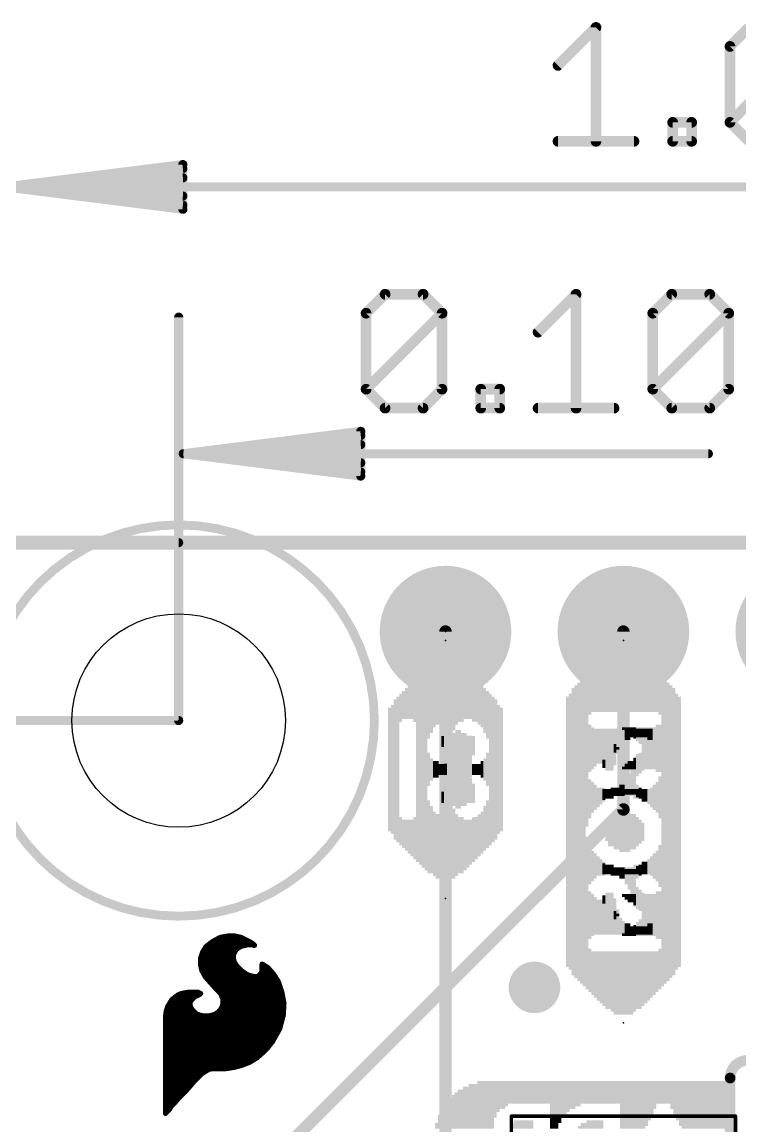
# Model space of a CAD drawing. Extents: x -37 to 70, y -13 to 33.
# Drawn here: x 0.3 to 10.55, y 17.07 to 32.83 of the extents above; entities that cross this region are included whole.
import ezdxf

# ---------------------------------------------------------------- set-up
doc = ezdxf.new("R2010")
doc.units = 0
for name, color, linetype in [('1', 12, 'CONTINUOUS'), ('16', 132, 'CONTINUOUS'), ('17', 110, 'CONTINUOUS'), ('18', 110, 'CONTINUOUS'), ('20', 53, 'CONTINUOUS'), ('21', 41, 'CONTINUOUS'), ('22', 40, 'CONTINUOUS'), ('23', 53, 'CONTINUOUS'), ('24', 53, 'CONTINUOUS'), ('39', 12, 'CONTINUOUS'), ('47', 253, 'CONTINUOUS'), ('51', 53, 'CONTINUOUS')]:
    doc.layers.add(name, color=color, linetype=linetype)

# ---------------------------------------------------------------- blocks, each defined once
blk = doc.blocks.new('RECT')
blk.add_solid([(-0.5, -0.5), (0.5, -0.5), (-0.5, 0.5), (0.5, 0.5)])
blk = doc.blocks.new('ROUNDP')
at = {"const_width": 0.5}
blk.add_lwpolyline([(0, -0.25, 1), (0, 0.25, 1), (0, -0.25)], format="xyb", dxfattribs=at)
blk = doc.blocks.new('ROUNDV')
at = {"const_width": 0.5}
blk.add_lwpolyline([(0, -0.25, 1), (0, 0.25, 1), (0, -0.25)], format="xyb", dxfattribs=at)

msp = doc.modelspace()

# ---------------------------------------------------------------- linework, layer by layer
at = {"layer": '1'}
for points, const_width in [([(0, 25.4), (25.4, 25.4)], 0.2032), ([(6.35, 16.51), (6.35, 24.13)], 0.1778)]:
    msp.add_lwpolyline(points, dxfattribs=dict(at, const_width=const_width))
at = {"layer": '1', "const_width": 0.0889}
msp.add_lwpolyline([(6.3945, 24.13, 1), (6.3056, 24.13)], format="xyb", dxfattribs=at)
at = {"layer": '16'}
for points, const_width in [([(25.4, 25.4), (0, 25.4)], 0.2032), ([(8.89, 24.13), (8.89, 21.59)], 0.1778), ([(8.89, 21.59), (2.54, 15.24)], 0.1778)]:
    msp.add_lwpolyline(points, dxfattribs=dict(at, const_width=const_width))
at = {"layer": '16', "const_width": 0.0889}
for points in [[(8.9345, 24.13, 1), (8.8456, 24.13)], [(8.8456, 21.59, 1), (8.9345, 21.59)], [(8.9214, 21.5586, 1), (8.8586, 21.6214)]]:
    msp.add_lwpolyline(points, format="xyb", dxfattribs=at)
at = {"layer": '20', "const_width": 0.2032}
msp.add_lwpolyline([(25.4, 25.4), (0, 25.4)], dxfattribs=at)
at = {"layer": '20'}
msp.add_circle((2.54, 22.86), 1.524, dxfattribs=at)
at = {"layer": '21', "const_width": 0.0762}
for points in [[(3.022, 19.701), (2.932, 19.631)], [(3.132, 19.761), (3.022, 19.701)], [(3.0858, 19.7358), (3.4824, 19.7358)], [(3.242, 19.781), (3.132, 19.761)], [(3.342, 19.781), (3.242, 19.781)], [(3.432, 19.761), (3.342, 19.781)], [(3.572, 19.691), (3.432, 19.761)], [(3.612, 19.661), (3.572, 19.691)], [(2.882, 19.551), (2.852, 19.461)], [(2.932, 19.631), (2.882, 19.551)], [(2.9022, 19.5834), (3.3569, 19.5834)], [(2.9688, 19.6596), (3.5264, 19.6596)], [(3.322, 19.511), (3.332, 19.541)], [(3.322, 19.451), (3.322, 19.511)], [(3.332, 19.541), (3.342, 19.561)], [(3.342, 19.561), (3.362, 19.591)], [(3.362, 19.591), (3.402, 19.621)], [(3.402, 19.621), (3.442, 19.641)], [(3.442, 19.641), (3.492, 19.651)], [(3.492, 19.651), (3.532, 19.661)], [(3.532, 19.661), (3.592, 19.661)], [(3.592, 19.661), (3.612, 19.651)], [(3.5948, 19.6596), (3.6134, 19.6596)], [(3.622, 19.651), (3.612, 19.661)], [(3.612, 19.651), (3.622, 19.651)], [(2.852, 19.461), (2.852, 19.381)], [(2.852, 19.431), (3.327, 19.431)], [(2.852, 19.381), (2.872, 19.291)], [(2.8578, 19.3548), (3.3695, 19.3548)], [(2.8674, 19.5072), (3.322, 19.5072)], [(3.332, 19.411), (3.322, 19.451)], [(3.372, 19.351), (3.332, 19.411)], [(3.432, 19.291), (3.372, 19.351)], [(3.732, 19.381), (3.732, 19.291)], [(3.812, 19.331), (3.732, 19.381)], [(3.732, 19.3548), (3.7739, 19.3548)], [(2.872, 19.291), (2.922, 19.201)], [(2.8789, 19.2786), (3.4485, 19.2786)], [(2.9212, 19.2024), (3.6164, 19.2024)], [(2.922, 19.201), (2.992, 19.121)], [(3.472, 19.261), (3.432, 19.291)], [(3.502, 19.241), (3.472, 19.261)], [(3.542, 19.221), (3.502, 19.241)], [(3.622, 19.201), (3.542, 19.221)], [(3.652, 19.201), (3.622, 19.201)], [(3.682, 19.211), (3.652, 19.201)], [(3.6562, 19.2024), (3.9166, 19.2024)], [(3.712, 19.241), (3.682, 19.211)], [(3.722, 19.261), (3.712, 19.241)], [(3.732, 19.291), (3.722, 19.261)], [(3.7279, 19.2786), (3.8586, 19.2786)], [(3.892, 19.241), (3.812, 19.331)], [(3.962, 19.131), (3.892, 19.241)], [(2.9874, 19.1262), (3.9636, 19.1262)], [(2.992, 19.121), (3.072, 19.031)], [(3.0551, 19.05), (3.989, 19.05)], [(4.012, 18.981), (3.962, 19.131)], [(2.492, 18.911), (2.442, 18.871)], [(2.4752, 18.8976), (2.7486, 18.8976)], [(2.532, 18.941), (2.492, 18.911)], [(2.582, 18.961), (2.532, 18.941)], [(2.632, 18.971), (2.582, 18.961)], [(2.692, 18.981), (2.632, 18.971)], [(2.6488, 18.9738), (2.8264, 18.9738)], [(2.812, 18.981), (2.692, 18.981)], [(2.712, 18.861), (2.772, 18.921)], [(2.772, 18.921), (2.802, 18.931)], [(2.802, 18.931), (2.842, 18.951)], [(2.852, 18.961), (2.812, 18.981)], [(2.842, 18.951), (2.852, 18.961)], [(3.072, 19.031), (3.142, 18.961)], [(3.1292, 18.9738), (4.0133, 18.9738)], [(3.142, 18.961), (3.172, 18.881)], [(3.1658, 18.8976), (4.0276, 18.8976)], [(3.172, 18.881), (3.172, 18.811)], [(4.042, 18.821), (4.012, 18.981)], [(2.382, 18.771), (2.362, 18.701)], [(2.3746, 18.7452), (2.7225, 18.7452)], [(2.442, 18.871), (2.382, 18.771)], [(2.4122, 18.8214), (2.702, 18.8214)], [(2.702, 18.831), (2.712, 18.861)], [(2.702, 18.791), (2.702, 18.831)], [(2.712, 18.761), (2.702, 18.791)], [(2.732, 18.731), (2.712, 18.761)], [(2.792, 18.671), (2.732, 18.731)], [(3.152, 18.751), (3.112, 18.701)], [(3.1474, 18.7452), (4.0375, 18.7452)], [(3.172, 18.811), (3.152, 18.751)], [(3.172, 18.8214), (4.0419, 18.8214)], [(4.032, 18.651), (4.042, 18.821)], [(2.362, 18.701), (2.352, 18.621)], [(2.352, 18.621), (2.352, 17.251)], [(2.352, 18.5928), (4.0167, 18.5928)], [(2.358, 18.669), (2.797, 18.669)], [(2.842, 18.651), (2.792, 18.671)], [(2.892, 18.641), (2.842, 18.651)], [(2.972, 18.641), (2.892, 18.641)], [(3.052, 18.661), (2.972, 18.641)], [(3.112, 18.701), (3.052, 18.661)], [(3.064, 18.669), (4.0331, 18.669)], [(3.982, 18.461), (4.032, 18.651)], [(2.352, 18.5166), (3.9966, 18.5166)], [(2.352, 18.4404), (3.9706, 18.4404)], [(3.882, 18.281), (3.982, 18.461)], [(2.352, 18.3642), (3.9282, 18.3642)], [(2.352, 18.288), (3.8859, 18.288)], [(3.812, 18.191), (3.882, 18.281)], [(2.352, 18.2118), (3.8282, 18.2118)], [(2.352, 18.1356), (3.7566, 18.1356)], [(3.652, 18.041), (3.732, 18.111)], [(3.732, 18.111), (3.812, 18.191)], [(2.352, 18.0594), (3.673, 18.0594)], [(2.352, 17.9832), (3.5557, 17.9832)], [(3.342, 17.911), (3.452, 17.941)], [(3.452, 17.941), (3.552, 17.981)], [(3.552, 17.981), (3.652, 18.041)], [(2.352, 17.907), (3.318, 17.907)], [(2.352, 17.8308), (2.8883, 17.8308)], [(2.772, 17.721), (2.872, 17.821)], [(2.872, 17.821), (2.972, 17.881)], [(2.972, 17.881), (3.032, 17.891)], [(3.032, 17.891), (3.222, 17.891)], [(3.222, 17.891), (3.342, 17.911)], [(2.352, 17.7546), (2.8056, 17.7546)], [(2.352, 17.6784), (2.7355, 17.6784)], [(2.652, 17.581), (2.772, 17.721)], [(2.352, 17.6022), (2.6702, 17.6022)], [(2.352, 17.526), (2.597, 17.526)], [(2.482, 17.401), (2.532, 17.461)], [(2.532, 17.461), (2.652, 17.581)], [(2.352, 17.4498), (2.5227, 17.4498)], [(2.352, 17.3736), (2.4546, 17.3736)], [(2.402, 17.301), (2.432, 17.351)], [(2.432, 17.351), (2.482, 17.401)], [(2.352, 17.251), (2.402, 17.301)], [(2.352, 17.2974), (2.3984, 17.2974)]]:
    msp.add_lwpolyline(points, dxfattribs=at)
at = {"layer": '21', "const_width": 0.0381}
for points in [[(3.0129, 19.7177, 1), (3.0311, 19.6843)], [(3.0337, 19.686, 1), (3.0103, 19.716)], [(3.0858, 19.7549, 1), (3.0858, 19.7168)], [(3.1286, 19.7797, 1), (3.1354, 19.7423)], [(3.1411, 19.7443, 1), (3.1229, 19.7777)], [(3.242, 19.8001, 1), (3.242, 19.762)], [(3.2454, 19.7623, 1), (3.2386, 19.7997)], [(3.3461, 19.7996, 1), (3.3379, 19.7624)], [(3.342, 19.762, 1), (3.342, 19.8001)], [(3.4405, 19.778, 1), (3.4235, 19.744)], [(3.4279, 19.7424, 1), (3.4361, 19.7796)], [(3.4824, 19.7168, 1), (3.4824, 19.7549)], [(3.5834, 19.7062, 1), (3.5606, 19.6758)], [(3.5635, 19.674, 1), (3.5805, 19.708)], [(2.8658, 19.5611, 1), (2.8982, 19.5409)], [(2.9001, 19.545, 1), (2.8639, 19.557)], [(2.9022, 19.6025, 1), (2.9022, 19.5644)], [(2.9203, 19.646, 1), (2.9437, 19.616)], [(2.9482, 19.6209, 1), (2.9158, 19.6411)], [(2.9688, 19.6787, 1), (2.9688, 19.6406)], [(3.3411, 19.511, 1), (3.303, 19.511)], [(3.315, 19.5495, 1), (3.349, 19.5325)], [(3.3501, 19.535, 1), (3.3139, 19.547)], [(3.3261, 19.5716, 1), (3.3579, 19.5504)], [(3.359, 19.5525, 1), (3.325, 19.5695)], [(3.3506, 19.6062, 1), (3.3734, 19.5758)], [(3.3779, 19.5804, 1), (3.3461, 19.6016)], [(3.3569, 19.5644, 1), (3.3569, 19.6025)], [(3.3935, 19.638, 1), (3.4105, 19.604)], [(3.4134, 19.6058, 1), (3.3906, 19.6362)], [(3.4383, 19.6597, 1), (3.4457, 19.6223)], [(3.4505, 19.624, 1), (3.4335, 19.658)], [(3.4874, 19.6695, 1), (3.4966, 19.6325)], [(3.4957, 19.6323, 1), (3.4883, 19.6697)], [(3.532, 19.6801, 1), (3.532, 19.642)], [(3.5264, 19.6406, 1), (3.5264, 19.6787)], [(3.5366, 19.6425, 1), (3.5274, 19.6795)], [(3.6005, 19.678, 1), (3.5835, 19.644)], [(3.5948, 19.6787, 1), (3.5948, 19.6406)], [(3.592, 19.642, 1), (3.592, 19.6801)], [(3.6255, 19.6745, 1), (3.5985, 19.6475)], [(3.612, 19.67, 1), (3.612, 19.6319)], [(3.6006, 19.6458, 1), (3.6234, 19.6762)], [(3.6035, 19.634, 1), (3.6205, 19.668)], [(3.6085, 19.6375, 1), (3.6355, 19.6645)], [(3.6134, 19.6406, 1), (3.6134, 19.6787)], [(3.622, 19.6319, 1), (3.622, 19.67)], [(2.8339, 19.467, 1), (2.8701, 19.455)], [(2.852, 19.4501, 1), (2.852, 19.412)], [(2.8706, 19.3851, 1), (2.8334, 19.3769)], [(2.8711, 19.461, 1), (2.833, 19.461)], [(2.833, 19.381, 1), (2.8711, 19.381)], [(2.8578, 19.3739, 1), (2.8578, 19.3358)], [(2.8674, 19.5263, 1), (2.8674, 19.4882)], [(3.3039, 19.517, 1), (3.3401, 19.505)], [(3.3405, 19.4556, 1), (3.3035, 19.4464)], [(3.303, 19.451, 1), (3.3411, 19.451)], [(3.3479, 19.4216, 1), (3.3161, 19.4004)], [(3.3135, 19.4064, 1), (3.3505, 19.4156)], [(3.322, 19.4882, 1), (3.322, 19.5263)], [(3.327, 19.412, 1), (3.327, 19.4501)], [(3.3855, 19.3645, 1), (3.3585, 19.3375)], [(3.3695, 19.3358, 1), (3.3695, 19.3739)], [(3.7421, 19.3972, 1), (3.7219, 19.3648)], [(3.732, 19.3739, 1), (3.732, 19.3358)], [(3.7511, 19.381, 1), (3.713, 19.381)], [(3.7739, 19.3358, 1), (3.7739, 19.3739)], [(2.8887, 19.3003, 1), (2.8553, 19.2817)], [(2.8534, 19.2869, 1), (2.8906, 19.2951)], [(2.8789, 19.2977, 1), (2.8789, 19.2596)], [(2.9212, 19.2215, 1), (2.9212, 19.1834)], [(2.9363, 19.2135, 1), (2.9077, 19.1885)], [(3.3561, 19.3404, 1), (3.3879, 19.3616)], [(3.4434, 19.3062, 1), (3.4206, 19.2758)], [(3.4185, 19.2775, 1), (3.4455, 19.3045)], [(3.4485, 19.2596, 1), (3.4485, 19.2977)], [(3.4826, 19.2769, 1), (3.4614, 19.2451)], [(3.4606, 19.2458, 1), (3.4834, 19.2762)], [(3.5105, 19.258, 1), (3.4935, 19.224)], [(3.4914, 19.2251, 1), (3.5126, 19.2569)], [(3.5466, 19.2395, 1), (3.5374, 19.2025)], [(3.5335, 19.204, 1), (3.5505, 19.238)], [(3.622, 19.2201, 1), (3.622, 19.182)], [(3.6164, 19.1834, 1), (3.6164, 19.2215)], [(3.6174, 19.1825, 1), (3.6266, 19.2195)], [(3.646, 19.2191, 1), (3.658, 19.1829)], [(3.6562, 19.2215, 1), (3.6562, 19.1834)], [(3.652, 19.182, 1), (3.652, 19.2201)], [(3.6685, 19.2245, 1), (3.6955, 19.1975)], [(3.688, 19.1929, 1), (3.676, 19.2291)], [(3.695, 19.2495, 1), (3.729, 19.2325)], [(3.7255, 19.2275, 1), (3.6985, 19.2545)], [(3.7039, 19.267, 1), (3.7401, 19.255)], [(3.739, 19.2525, 1), (3.705, 19.2695)], [(3.7279, 19.2977, 1), (3.7279, 19.2596)], [(3.713, 19.291, 1), (3.7511, 19.291)], [(3.7501, 19.285, 1), (3.7139, 19.297)], [(3.8262, 19.3437, 1), (3.7978, 19.3183)], [(3.8019, 19.3148, 1), (3.8221, 19.3472)], [(3.8586, 19.2596, 1), (3.8586, 19.2977)], [(3.9081, 19.2512, 1), (3.8759, 19.2308)], [(3.8778, 19.2283, 1), (3.9062, 19.2537)], [(3.9166, 19.1834, 1), (3.9166, 19.2215)], [(2.9053, 19.1917, 1), (2.9387, 19.2103)], [(2.9874, 19.1453, 1), (2.9874, 19.1072)], [(3.0062, 19.1337, 1), (2.9778, 19.1083)], [(2.9777, 19.1085, 1), (3.0063, 19.1335)], [(3.0551, 19.0691, 1), (3.0551, 19.031)], [(3.9801, 19.137, 1), (3.9439, 19.125)], [(3.9459, 19.1208, 1), (3.9781, 19.1412)], [(3.9636, 19.1072, 1), (3.9636, 19.1453)], [(3.989, 19.031, 1), (3.989, 19.0691)], [(2.4752, 18.9167, 1), (2.4752, 18.8786)], [(2.4806, 18.9262, 1), (2.5034, 18.8958)], [(2.5039, 18.8961, 1), (2.4801, 18.9259)], [(2.5249, 18.9587, 1), (2.5391, 18.9233)], [(2.5434, 18.9258, 1), (2.5206, 18.9562)], [(2.5783, 18.9797, 1), (2.5857, 18.9423)], [(2.5891, 18.9433, 1), (2.5749, 18.9787)], [(2.6289, 18.9898, 1), (2.6351, 18.9522)], [(2.6357, 18.9523, 1), (2.6283, 18.9897)], [(2.6488, 18.9929, 1), (2.6488, 18.9548)], [(2.692, 19.0001, 1), (2.692, 18.962)], [(2.6951, 18.9622, 1), (2.6889, 18.9998)], [(2.7486, 18.8786, 1), (2.7486, 18.9167)], [(2.766, 18.9391, 1), (2.778, 18.9029)], [(2.7855, 18.9075, 1), (2.7585, 18.9345)], [(2.7935, 18.948, 1), (2.8105, 18.914)], [(2.8205, 18.998, 1), (2.8035, 18.964)], [(2.808, 18.9129, 1), (2.796, 18.9491)], [(2.812, 18.962, 1), (2.812, 19.0001)], [(2.8285, 18.9645, 1), (2.8555, 18.9375)], [(2.8264, 18.9548, 1), (2.8264, 18.9929)], [(2.8505, 18.934, 1), (2.8335, 18.968)], [(2.8655, 18.9475, 1), (2.8385, 18.9745)], [(2.8435, 18.944, 1), (2.8605, 18.978)], [(3.0855, 19.0445, 1), (3.0585, 19.0175)], [(3.0578, 19.0183, 1), (3.0862, 19.0437)], [(3.1292, 18.9929, 1), (3.1292, 18.9548)], [(3.1598, 18.9677, 1), (3.1242, 18.9543)], [(3.1285, 18.9475, 1), (3.1555, 18.9745)], [(3.1658, 18.9167, 1), (3.1658, 18.8786)], [(3.1911, 18.881, 1), (3.153, 18.881)], [(4.0307, 18.9845, 1), (3.9933, 18.9775)], [(3.9939, 18.975, 1), (4.0301, 18.987)], [(4.0133, 18.9548, 1), (4.0133, 18.9929)], [(4.0276, 18.8786, 1), (4.0276, 18.9167)], [(2.3746, 18.7643, 1), (2.3746, 18.7262)], [(2.3657, 18.7808, 1), (2.3983, 18.7612)], [(2.4003, 18.7658, 1), (2.3637, 18.7762)], [(2.4122, 18.8405, 1), (2.4122, 18.8024)], [(2.4301, 18.8859, 1), (2.4539, 18.8561)], [(2.4583, 18.8612, 1), (2.4257, 18.8808)], [(2.721, 18.831, 1), (2.6829, 18.831)], [(2.6839, 18.837, 1), (2.7201, 18.825)], [(2.7201, 18.797, 1), (2.6839, 18.785)], [(2.6829, 18.791, 1), (2.721, 18.791)], [(2.7279, 18.7716, 1), (2.6961, 18.7504)], [(2.6985, 18.8745, 1), (2.7255, 18.8475)], [(2.7301, 18.855, 1), (2.6939, 18.867)], [(2.6939, 18.755, 1), (2.7301, 18.767)], [(2.702, 18.8024, 1), (2.702, 18.8405)], [(2.7455, 18.7445, 1), (2.7185, 18.7175)], [(2.7161, 18.7204, 1), (2.7479, 18.7416)], [(2.7225, 18.7262, 1), (2.7225, 18.7643)], [(3.1474, 18.7643, 1), (3.1474, 18.7262)], [(3.1339, 18.757, 1), (3.1701, 18.745)], [(3.1669, 18.7391, 1), (3.1371, 18.7629)], [(3.172, 18.8405, 1), (3.172, 18.8024)], [(3.153, 18.811, 1), (3.1911, 18.811)], [(3.1901, 18.805, 1), (3.1539, 18.817)], [(3.1542, 18.8743, 1), (3.1898, 18.8877)], [(4.061, 18.8199, 1), (4.023, 18.8221)], [(4.0233, 18.8175, 1), (4.0607, 18.8245)], [(4.0375, 18.7262, 1), (4.0375, 18.7643)], [(4.0419, 18.8024, 1), (4.0419, 18.8405)], [(2.3331, 18.6234, 1), (2.3709, 18.6186)], [(2.352, 18.6119, 1), (2.352, 18.5738)], [(2.3711, 18.621, 1), (2.333, 18.621)], [(2.358, 18.6881, 1), (2.358, 18.65)], [(2.3437, 18.7062, 1), (2.3803, 18.6958)], [(2.3809, 18.6986, 1), (2.3431, 18.7034)], [(2.7991, 18.6887, 1), (2.7849, 18.6533)], [(2.7785, 18.6575, 1), (2.8055, 18.6845)], [(2.797, 18.65, 1), (2.797, 18.6881)], [(2.8457, 18.6697, 1), (2.8383, 18.6323)], [(2.8349, 18.6333, 1), (2.8491, 18.6687)], [(2.892, 18.6601, 1), (2.892, 18.622)], [(2.8883, 18.6223, 1), (2.8957, 18.6597)], [(2.9674, 18.6595, 1), (2.9766, 18.6225)], [(2.972, 18.622, 1), (2.972, 18.6601)], [(3.0414, 18.6769, 1), (3.0626, 18.6451)], [(3.064, 18.6881, 1), (3.064, 18.65)], [(3.0566, 18.6425, 1), (3.0474, 18.6795)], [(3.0971, 18.7129, 1), (3.1269, 18.6891)], [(3.1226, 18.6851, 1), (3.1014, 18.7169)], [(4.013, 18.6521, 1), (4.051, 18.6499)], [(4.0504, 18.6462, 1), (4.0136, 18.6558)], [(4.0167, 18.5738, 1), (4.0167, 18.6119)], [(4.0331, 18.65, 1), (4.0331, 18.6881)], [(2.352, 18.5357, 1), (2.352, 18.4976)], [(2.352, 18.4595, 1), (2.352, 18.4214)], [(3.9636, 18.4658, 1), (4.0004, 18.4562)], [(3.9987, 18.4517, 1), (3.9653, 18.4703)], [(3.9706, 18.4214, 1), (3.9706, 18.4595)], [(3.9966, 18.4976, 1), (3.9966, 18.5357)], [(2.352, 18.3833, 1), (2.352, 18.3452)], [(2.352, 18.3071, 1), (2.352, 18.269)], [(3.8653, 18.2903, 1), (3.8987, 18.2717)], [(3.897, 18.2693, 1), (3.867, 18.2927)], [(3.8859, 18.269, 1), (3.8859, 18.3071)], [(3.9282, 18.3452, 1), (3.9282, 18.3833)], [(2.352, 18.2309, 1), (2.352, 18.1928)], [(2.352, 18.1547, 1), (2.352, 18.1166)], [(3.7185, 18.1245, 1), (3.7455, 18.0975)], [(3.7445, 18.0967, 1), (3.7195, 18.1253)], [(3.7566, 18.1166, 1), (3.7566, 18.1547)], [(3.797, 18.2027, 1), (3.827, 18.1793)], [(3.8255, 18.1775, 1), (3.7985, 18.2045)], [(3.8282, 18.1928, 1), (3.8282, 18.2309)], [(2.352, 18.0785, 1), (2.352, 18.0404)], [(2.352, 18.0023, 1), (2.352, 17.9642)], [(3.4449, 17.9587, 1), (3.4591, 17.9233)], [(3.457, 17.9226, 1), (3.447, 17.9594)], [(3.5422, 17.9973, 1), (3.5618, 17.9647)], [(3.5591, 17.9633, 1), (3.5449, 17.9987)], [(3.5557, 17.9642, 1), (3.5557, 18.0023)], [(3.6395, 18.0553, 1), (3.6645, 18.0267)], [(3.6618, 18.0247, 1), (3.6422, 18.0573)], [(3.673, 18.0404, 1), (3.673, 18.0785)], [(2.352, 17.9261, 1), (2.352, 17.888)], [(2.352, 17.8498, 1), (2.352, 17.8117)], [(2.8622, 17.8373, 1), (2.8818, 17.8047)], [(2.8855, 17.8075, 1), (2.8585, 17.8345)], [(2.8883, 17.8117, 1), (2.8883, 17.8498)], [(2.9689, 17.8998, 1), (2.9751, 17.8622)], [(2.9818, 17.8647, 1), (2.9622, 17.8973)], [(3.032, 17.9101, 1), (3.032, 17.872)], [(3.0351, 17.8722, 1), (3.0289, 17.9098)], [(3.2189, 17.9098, 1), (3.2251, 17.8722)], [(3.222, 17.872, 1), (3.222, 17.9101)], [(3.318, 17.888, 1), (3.318, 17.9261)], [(3.337, 17.9294, 1), (3.347, 17.8926)], [(3.3451, 17.8922, 1), (3.3389, 17.9298)], [(2.352, 17.7736, 1), (2.352, 17.7355)], [(2.352, 17.6974, 1), (2.352, 17.6593)], [(2.7355, 17.6593, 1), (2.7355, 17.6974)], [(2.7585, 17.7345, 1), (2.7855, 17.7075)], [(2.7865, 17.7086, 1), (2.7575, 17.7334)], [(2.8056, 17.7355, 1), (2.8056, 17.7736)], [(2.352, 17.6212, 1), (2.352, 17.5831)], [(2.352, 17.545, 1), (2.352, 17.5069)], [(2.5466, 17.4488, 1), (2.5174, 17.4732)], [(2.597, 17.5069, 1), (2.597, 17.545)], [(2.6375, 17.5934, 1), (2.6665, 17.5686)], [(2.6655, 17.5675, 1), (2.6385, 17.5945)], [(2.6702, 17.5831, 1), (2.6702, 17.6212)], [(2.352, 17.4688, 1), (2.352, 17.4307)], [(2.352, 17.3926, 1), (2.352, 17.3545)], [(2.4185, 17.3645, 1), (2.4455, 17.3375)], [(2.4483, 17.3412, 1), (2.4157, 17.3608)], [(2.4546, 17.3545, 1), (2.4546, 17.3926)], [(2.4674, 17.4132, 1), (2.4966, 17.3888)], [(2.4955, 17.3875, 1), (2.4685, 17.4145)], [(2.5185, 17.4745, 1), (2.5455, 17.4475)], [(2.5227, 17.4307, 1), (2.5227, 17.4688)], [(2.352, 17.3164, 1), (2.352, 17.2783)], [(2.3385, 17.2645, 1), (2.3655, 17.2375)], [(2.333, 17.251, 1), (2.3711, 17.251)], [(2.3857, 17.3108, 1), (2.4183, 17.2912)], [(2.4155, 17.2875, 1), (2.3885, 17.3145)], [(2.3984, 17.2783, 1), (2.3984, 17.3164)]]:
    msp.add_lwpolyline(points, format="xyb", dxfattribs=at)
at = {"layer": '22'}
for points, const_width in [([(10.668, 18.0086, 0.4142), (10.414, 17.7546)], 0.1524), ([(10.4521, 17.7546, 1), (10.3759, 17.7546)], 0.0762), ([(10.3759, 17.7546, 1), (10.4521, 17.7546)], 0.0762)]:
    msp.add_lwpolyline(points, format="xyb", dxfattribs=dict(at, const_width=const_width))
at = {"layer": '22', "const_width": 0.1524}
msp.add_lwpolyline([(10.414, 17.7546), (10.414, 16.0274)], dxfattribs=at)
at = {"layer": '23'}
for p in [(6.35, 24.13), (2.54, 22.86), (6.35, 20.32), (3.175, 18.542), (8.89, 18.542)]:
    msp.add_point(p, dxfattribs=at)
at = {"layer": '24'}
for p in [(6.35, 24.003), (8.89, 24.003)]:
    msp.add_point(p, dxfattribs=at)
at = {"layer": '39'}
for points, const_width in [([(2.54, 20.066, 1), (2.54, 25.654, 1), (2.54, 20.066)], 0.127), ([(7.29, 17.2227, 1), (7.29, 17.1973)], 0.0254), ([(7.3027, 17.21, 1), (7.2773, 17.21)], 0.0254), ([(10.5027, 17.21, 1), (10.4773, 17.21)], 0.0254), ([(10.49, 17.1973, 1), (10.49, 17.2227)], 0.0254)]:
    msp.add_lwpolyline(points, format="xyb", dxfattribs=dict(at, const_width=const_width))
at = {"layer": '39', "const_width": 0.0508}
for points in [[(7.29, 17.21), (10.49, 17.21)], [(7.29, 15.81), (7.29, 17.21)], [(10.49, 17.21), (10.49, 15.81)]]:
    msp.add_lwpolyline(points, dxfattribs=at)
at = {"layer": '47'}
for points, const_width in [([(7.9562, 32.2154), (8.4986, 32.7577)], 0.1524), ([(8.4986, 32.7577), (8.4986, 31.1307)], 0.1524), ([(10.412, 32.4865), (10.6831, 32.7577)], 0.1524), ([(10.412, 31.4019), (10.412, 32.4865)], 0.1524), ([(10.412, 31.4019), (11.4966, 32.4865)], 0.1524), ([(9.5934, 31.1307), (9.5934, 31.4019)], 0.1524), ([(9.5934, 31.4019), (9.8645, 31.4019)], 0.1524), ([(9.8645, 31.4019), (9.8645, 31.1307)], 0.1524), ([(10.6831, 31.1307), (10.412, 31.4019)], 0.1524), ([(7.9562, 31.1307), (9.0409, 31.1307)], 0.1524), ([(9.8645, 31.1307), (9.5934, 31.1307)], 0.1524), ([(0.065, 30.48), (2.6, 30.7992)], 0.13), ([(0.065, 30.48), (2.6, 30.74)], 0.13), ([(2.6, 30.7992), (2.6, 30.1608)], 0.13), ([(0.065, 30.48), (2.6, 30.61)], 0.13), ([(25.335, 30.48), (0.065, 30.48)], 0.13), ([(2.6, 30.1608), (0.065, 30.48)], 0.13), ([(2.6, 30.35), (0.065, 30.48)], 0.13), ([(2.6, 30.22), (0.065, 30.48)], 0.13), ([(5.2162, 28.6765), (5.4874, 28.9477)], 0.1524), ([(5.4874, 28.9477), (6.0297, 28.9477)], 0.1524), ([(6.0297, 28.9477), (6.3009, 28.6765)], 0.1524), ([(7.6719, 28.4054), (8.2143, 28.9477)], 0.1524), ([(8.2143, 28.9477), (8.2143, 27.3207)], 0.1524), ([(9.3091, 28.6765), (9.5803, 28.9477)], 0.1524), ([(9.5803, 28.9477), (10.1226, 28.9477)], 0.1524), ([(10.1226, 28.9477), (10.3938, 28.6765)], 0.1524), ([(5.2162, 27.5919), (5.2162, 28.6765)], 0.1524), ([(5.2162, 27.5919), (6.3009, 28.6765)], 0.1524), ([(6.3009, 28.6765), (6.3009, 27.5919)], 0.1524), ([(9.3091, 27.5919), (9.3091, 28.6765)], 0.1524), ([(9.3091, 27.5919), (10.3938, 28.6765)], 0.1524), ([(10.3938, 28.6765), (10.3938, 27.5919)], 0.1524), ([(2.54, 22.86), (2.54, 28.62)], 0.13), ([(5.4874, 27.3207), (5.2162, 27.5919)], 0.1524), ([(6.3009, 27.5919), (6.0297, 27.3207)], 0.1524), ([(6.8534, 27.3207), (6.8534, 27.5919)], 0.1524), ([(6.8534, 27.5919), (7.1245, 27.5919)], 0.1524), ([(7.1245, 27.5919), (7.1245, 27.3207)], 0.1524), ([(9.5803, 27.3207), (9.3091, 27.5919)], 0.1524), ([(10.3938, 27.5919), (10.1226, 27.3207)], 0.1524), ([(6.0297, 27.3207), (5.4874, 27.3207)], 0.1524), ([(7.1245, 27.3207), (6.8534, 27.3207)], 0.1524), ([(7.6719, 27.3207), (8.7566, 27.3207)], 0.1524), ([(10.1226, 27.3207), (9.5803, 27.3207)], 0.1524), ([(2.605, 26.67), (5.14, 26.9892)], 0.13), ([(2.605, 26.67), (5.14, 26.93)], 0.13), ([(5.14, 26.9892), (5.14, 26.3508)], 0.13), ([(2.605, 26.67), (5.14, 26.8)], 0.13), ([(2.605, 26.67), (10.1028, 26.67)], 0.13), ([(5.14, 26.3508), (2.605, 26.67)], 0.13), ([(5.14, 26.54), (2.605, 26.67)], 0.13), ([(5.14, 26.41), (2.605, 26.67)], 0.13), ([(2.54, 25.4), (-8.3, 25.4)], 0.13), ([(2.54, 22.86), (-8.3, 22.86)], 0.13)]:
    msp.add_lwpolyline(points, dxfattribs=dict(at, const_width=const_width))
for points, const_width in [([(8.5367, 32.7577, 1), (8.4605, 32.7577)], 0.0762), ([(8.5255, 32.7307, 1), (8.4716, 32.7846)], 0.0762), ([(10.385, 32.5135, 1), (10.4389, 32.4596)], 0.0762), ([(10.4501, 32.4865, 1), (10.3739, 32.4865)], 0.0762), ([(7.9293, 32.2423, 1), (7.9832, 32.1884)], 0.0762), ([(9.6315, 31.4019, 1), (9.5553, 31.4019)], 0.0762), ([(9.5934, 31.44, 1), (9.5934, 31.3638)], 0.0762), ([(9.9026, 31.4019, 1), (9.8264, 31.4019)], 0.0762), ([(9.8645, 31.3638, 1), (9.8645, 31.44)], 0.0762), ([(10.4389, 31.4288, 1), (10.385, 31.3749)], 0.0762), ([(10.385, 31.4288, 1), (10.4389, 31.3749)], 0.0762), ([(10.3739, 31.4019, 1), (10.4501, 31.4019)], 0.0762), ([(7.9562, 31.1688, 1), (7.9562, 31.0926)], 0.0762), ([(8.4605, 31.1307, 1), (8.5367, 31.1307)], 0.0762), ([(9.0409, 31.0926, 1), (9.0409, 31.1688)], 0.0762), ([(9.5934, 31.1688, 1), (9.5934, 31.0926)], 0.0762), ([(9.5553, 31.1307, 1), (9.6315, 31.1307)], 0.0762), ([(9.8264, 31.1307, 1), (9.9026, 31.1307)], 0.0762), ([(9.8645, 31.0926, 1), (9.8645, 31.1688)], 0.0762), ([(2.6325, 30.7992, 1), (2.5675, 30.7992)], 0.065), ([(2.6041, 30.767, 1), (2.5959, 30.8315)], 0.065), ([(2.6033, 30.7077, 1), (2.5967, 30.7723)], 0.065), ([(2.6017, 30.5775, 1), (2.5983, 30.6425)], 0.065), ([(2.5967, 30.1877, 1), (2.6033, 30.2523)], 0.065), ([(2.5983, 30.3175, 1), (2.6017, 30.3825)], 0.065), ([(2.5675, 30.1608, 1), (2.6325, 30.1608)], 0.065), ([(2.5959, 30.1285, 1), (2.6041, 30.193)], 0.065), ([(5.4874, 28.9858, 1), (5.4874, 28.9096)], 0.0762), ([(5.5143, 28.9207, 1), (5.4604, 28.9746)], 0.0762), ([(6.0566, 28.9746, 1), (6.0028, 28.9207)], 0.0762), ([(6.0297, 28.9096, 1), (6.0297, 28.9858)], 0.0762), ([(8.2524, 28.9477, 1), (8.1762, 28.9477)], 0.0762), ([(8.2412, 28.9207, 1), (8.1873, 28.9746)], 0.0762), ([(9.5803, 28.9858, 1), (9.5803, 28.9096)], 0.0762), ([(9.6072, 28.9207, 1), (9.5533, 28.9746)], 0.0762), ([(10.1495, 28.9746, 1), (10.0956, 28.9207)], 0.0762), ([(10.1226, 28.9096, 1), (10.1226, 28.9858)], 0.0762), ([(5.2543, 28.6765, 1), (5.1781, 28.6765)], 0.0762), ([(5.1893, 28.7035, 1), (5.2431, 28.6496)], 0.0762), ([(6.339, 28.6765, 1), (6.2628, 28.6765)], 0.0762), ([(6.3278, 28.6496, 1), (6.2739, 28.7035)], 0.0762), ([(6.2739, 28.6496, 1), (6.3278, 28.7035)], 0.0762), ([(9.2821, 28.7035, 1), (9.336, 28.6496)], 0.0762), ([(9.3472, 28.6765, 1), (9.271, 28.6765)], 0.0762), ([(10.4319, 28.6765, 1), (10.3557, 28.6765)], 0.0762), ([(10.4207, 28.6496, 1), (10.3668, 28.7035)], 0.0762), ([(10.3668, 28.6496, 1), (10.4207, 28.7035)], 0.0762), ([(2.5725, 28.62, 1), (2.5075, 28.62)], 0.065), ([(7.645, 28.4323, 1), (7.6989, 28.3784)], 0.0762), ([(5.2431, 27.6188, 1), (5.1893, 27.5649)], 0.0762), ([(5.1893, 27.6188, 1), (5.2431, 27.5649)], 0.0762), ([(5.1781, 27.5919, 1), (5.2543, 27.5919)], 0.0762), ([(6.2628, 27.5919, 1), (6.339, 27.5919)], 0.0762), ([(6.3278, 27.5649, 1), (6.2739, 27.6188)], 0.0762), ([(6.8915, 27.5919, 1), (6.8153, 27.5919)], 0.0762), ([(6.8534, 27.63, 1), (6.8534, 27.5538)], 0.0762), ([(7.1626, 27.5919, 1), (7.0864, 27.5919)], 0.0762), ([(7.1245, 27.5538, 1), (7.1245, 27.63)], 0.0762), ([(9.336, 27.6188, 1), (9.2821, 27.5649)], 0.0762), ([(9.2821, 27.6188, 1), (9.336, 27.5649)], 0.0762), ([(9.271, 27.5919, 1), (9.3472, 27.5919)], 0.0762), ([(10.3557, 27.5919, 1), (10.4319, 27.5919)], 0.0762), ([(10.4207, 27.5649, 1), (10.3668, 27.6188)], 0.0762), ([(5.4874, 27.3588, 1), (5.4874, 27.2826)], 0.0762), ([(5.4604, 27.2938, 1), (5.5143, 27.3476)], 0.0762), ([(6.0028, 27.3476, 1), (6.0566, 27.2938)], 0.0762), ([(6.0297, 27.2826, 1), (6.0297, 27.3588)], 0.0762), ([(6.8534, 27.3588, 1), (6.8534, 27.2826)], 0.0762), ([(6.8153, 27.3207, 1), (6.8915, 27.3207)], 0.0762), ([(7.0864, 27.3207, 1), (7.1626, 27.3207)], 0.0762), ([(7.1245, 27.2826, 1), (7.1245, 27.3588)], 0.0762), ([(7.6719, 27.3588, 1), (7.6719, 27.2826)], 0.0762), ([(8.1762, 27.3207, 1), (8.2524, 27.3207)], 0.0762), ([(8.7566, 27.2826, 1), (8.7566, 27.3588)], 0.0762), ([(9.5803, 27.3588, 1), (9.5803, 27.2826)], 0.0762), ([(9.5533, 27.2938, 1), (9.6072, 27.3476)], 0.0762), ([(10.0956, 27.3476, 1), (10.1495, 27.2938)], 0.0762), ([(10.1226, 27.2826, 1), (10.1226, 27.3588)], 0.0762), ([(5.1725, 26.9892, 1), (5.1075, 26.9892)], 0.065), ([(5.1441, 26.957, 1), (5.1359, 27.0215)], 0.065), ([(5.1433, 26.8977, 1), (5.1367, 26.9623)], 0.065), ([(5.1417, 26.7675, 1), (5.1383, 26.8325)], 0.065), ([(2.605, 26.7025, 1), (2.605, 26.6375)], 0.065), ([(2.6091, 26.7022, 1), (2.6009, 26.6378)], 0.065), ([(2.6033, 26.7025, 1), (2.6067, 26.6375)], 0.065), ([(2.6067, 26.7025, 1), (2.6033, 26.6375)], 0.065), ([(2.6083, 26.7023, 1), (2.6017, 26.6377)], 0.065), ([(2.6017, 26.7023, 1), (2.6083, 26.6377)], 0.065), ([(2.6009, 26.7022, 1), (2.6091, 26.6378)], 0.065), ([(10.1028, 26.6375, 1), (10.1028, 26.7025)], 0.065), ([(5.1383, 26.5075, 1), (5.1417, 26.5725)], 0.065), ([(5.1075, 26.3508, 1), (5.1725, 26.3508)], 0.065), ([(5.1359, 26.3185, 1), (5.1441, 26.383)], 0.065), ([(5.1367, 26.3777, 1), (5.1433, 26.4423)], 0.065), ([(2.54, 25.3675, 1), (2.54, 25.4325)], 0.065), ([(2.5075, 22.86, 1), (2.5725, 22.86)], 0.065), ([(2.54, 22.8275, 1), (2.54, 22.8925)], 0.065)]:
    msp.add_lwpolyline(points, format="xyb", dxfattribs=dict(at, const_width=const_width))

# ---------------------------------------------------------------- block references
at = {"layer": '17', "xscale": 1.8796, "yscale": 1.8796, "rotation": 90}
for p in [(6.35, 24.13), (6.35, 24.13), (8.89, 24.13), (8.89, 24.13), (11.43, 24.13), (11.43, 24.13)]:
    msp.add_blockref('ROUNDP', p, dxfattribs=at)
at = {"layer": '18', "xscale": 0.7366, "yscale": 0.7366}
msp.add_blockref('ROUNDV', (7.62, 19.05), dxfattribs=at)
msp.add_blockref('ROUNDV', (7.62, 19.05), dxfattribs=at)
at = {"layer": '21', "yscale": 0.04, "rotation": 90}
for p, xscale in [((8.77, 23.402), 0.84), ((8.81, 23.402), 0.84), ((8.85, 23.402), 0.84), ((8.89, 23.402), 0.84), ((8.93, 23.402), 0.84), ((8.97, 23.402), 0.84), ((9.01, 23.402), 0.84), ((6.23, 23.24), 0.88), ((6.27, 23.24), 0.88), ((6.31, 23.22), 0.92), ((6.35, 23.06), 1.24), ((6.39, 23.08), 1.2), ((6.43, 23.14), 1.08), ((6.47, 23.2), 0.96), ((8.57, 23.322), 0.68), ((8.61, 23.342), 0.72), ((8.65, 23.362), 0.76), ((8.69, 23.362), 0.76), ((8.73, 23.382), 0.8), ((9.05, 23.382), 0.8), ((9.09, 23.362), 0.76), ((9.13, 23.362), 0.76), ((9.17, 23.342), 0.72), ((9.21, 23.322), 0.68), ((6.03, 22.14), 2.76), ((6.07, 22.14), 2.84), ((6.11, 23.16), 0.88), ((6.15, 23.18), 0.84), ((6.19, 23.22), 0.84), ((6.51, 23.22), 0.84), ((6.55, 23.22), 0.76), ((6.59, 23.22), 0.76), ((6.63, 23.22), 0.68), ((6.67, 23.2), 0.64), ((8.41, 23.222), 0.56), ((8.45, 23.262), 0.56), ((8.49, 23.282), 0.6), ((8.53, 23.302), 0.64), ((9.25, 23.302), 0.64), ((9.29, 23.282), 0.6), ((9.33, 23.262), 0.56), ((9.37, 23.242), 0.52), ((5.87, 23.12), 0.48), ((5.91, 23.12), 0.56), ((5.95, 22.14), 2.6), ((5.99, 22.14), 2.68), ((6.71, 23.18), 0.6), ((6.75, 23.16), 0.56), ((6.79, 23.12), 0.56), ((6.83, 23.1), 0.52), ((8.25, 21.242), 4.2), ((8.29, 21.242), 4.28), ((8.33, 21.242), 4.36), ((8.37, 22.902), 1.12), ((9.41, 23.202), 0.52), ((9.45, 21.242), 4.36), ((9.49, 21.242), 4.28), ((9.53, 21.242), 4.2), ((5.71, 23.02), 0.36), ((5.75, 23.06), 0.36), ((5.79, 23.08), 0.4), ((5.83, 23.1), 0.44), ((6.87, 23.06), 0.52), ((6.91, 23.02), 0.52), ((6.95, 22.96), 0.56), ((6.99, 22.14), 2.12), ((8.13, 21.242), 3.88), ((8.17, 21.242), 4.04), ((8.21, 21.242), 4.12), ((9.57, 21.242), 4.12), ((9.61, 21.242), 4.04), ((9.65, 21.242), 3.88), ((5.59, 22.14), 1.8), ((5.63, 22.14), 1.96), ((5.67, 22.14), 2.04), ((7.03, 22.14), 2.04), ((7.07, 22.14), 1.96), ((7.11, 22.14), 1.8), ((8.09, 21.242), 3.8), ((9.69, 21.242), 3.8), ((5.55, 22.14), 1.72), ((7.15, 22.14), 1.72), ((8.41, 22.602), 0.28), ((8.45, 22.622), 0.24), ((8.49, 22.642), 0.2), ((8.53, 22.642), 0.2), ((8.57, 22.642), 0.2), ((8.61, 22.622), 0.24), ((8.65, 22.622), 0.24), ((8.69, 22.442), 0.6), ((8.73, 22.442), 0.6), ((8.77, 22.482), 0.52), ((8.81, 22.562), 0.36), ((8.85, 22.622), 0.24), ((8.89, 22.642), 0.2), ((8.93, 22.662), 0.16), ((8.97, 22.662), 0.16), ((9.01, 22.682), 0.12), ((9.05, 22.682), 0.12), ((9.09, 22.682), 0.12), ((9.13, 22.682), 0.12), ((9.17, 22.682), 0.12), ((9.21, 22.682), 0.12), ((9.25, 22.662), 0.16), ((9.29, 22.662), 0.16), ((9.33, 22.642), 0.2), ((9.37, 22.622), 0.24), ((9.41, 22.582), 0.32), ((6.31, 22.56), 0.16), ((6.63, 22.12), 0.96), ((6.67, 22.16), 0.96), ((6.71, 22.52), 0.24), ((6.75, 22.54), 0.2), ((6.11, 22.2), 0.4), ((6.59, 22.04), 0.8), ((6.95, 22.2), 0.4), ((6.15, 22.2), 0.24), ((6.19, 22.22), 0.12), ((6.23, 22.22), 0.12), ((6.27, 22.2), 0.08), ((6.31, 22.18), 0.12), ((6.35, 22.16), 0.16), ((6.39, 21.96), 0.56), ((6.43, 21.96), 0.64), ((6.47, 21.96), 0.64), ((6.51, 21.96), 0.72), ((6.55, 21.98), 0.76), ((6.71, 22.18), 0.2), ((6.75, 22.18), 0.12), ((6.79, 22.2), 0.08), ((6.83, 22.2), 0.08), ((6.87, 22.22), 0.12), ((6.91, 22.22), 0.2), ((8.61, 22.242), 0.12), ((8.65, 22.262), 0.24), ((9.01, 22.022), 0.48), ((9.05, 22.042), 0.6), ((9.09, 22.222), 0.32), ((9.13, 22.242), 0.28), ((9.17, 22.242), 0.2), ((8.37, 21.742), 0.8), ((8.97, 21.942), 0.32), ((6.31, 21.86), 0.2), ((6.35, 21.88), 0.32), ((6.71, 21.86), 0.36), ((6.75, 21.86), 0.2), ((8.41, 21.742), 0.56), ((8.45, 21.762), 0.44), ((8.49, 21.762), 0.36), ((8.85, 21.862), 0.16), ((8.89, 21.862), 0.16), ((8.93, 21.902), 0.24), ((9.09, 21.842), 0.2), ((9.33, 21.762), 0.36), ((9.37, 21.762), 0.44), ((9.41, 21.762), 0.6), ((8.53, 21.762), 0.28), ((8.57, 21.782), 0.24), ((8.61, 21.802), 0.2), ((8.65, 21.802), 0.12), ((8.69, 21.802), 0.12), ((8.73, 21.822), 0.16), ((8.77, 21.842), 0.12), ((8.81, 21.842), 0.12), ((9.13, 21.822), 0.16), ((9.17, 21.782), 0.16), ((9.21, 21.782), 0.16), ((9.25, 21.762), 0.2), ((9.29, 21.762), 0.28), ((6.11, 21.2), 1.04), ((6.15, 21.16), 0.96), ((6.91, 21.32), 0.64), ((6.95, 21.38), 0.68), ((6.19, 21.1), 0.92), ((6.23, 21.06), 0.92), ((6.27, 21.04), 0.88), ((6.31, 21.04), 0.88), ((6.35, 21.02), 0.84), ((6.39, 21.02), 0.84), ((6.43, 21.02), 0.84), ((6.63, 21.08), 0.72), ((6.67, 21.1), 0.68), ((6.71, 21.12), 0.64), ((6.75, 21.16), 0.64), ((6.79, 21.18), 0.6), ((6.83, 21.22), 0.6), ((6.87, 21.26), 0.6), ((8.73, 21.262), 0.4), ((8.77, 21.262), 0.48), ((8.81, 21.262), 0.48), ((8.85, 21.262), 0.56), ((8.89, 21.262), 0.56), ((8.93, 21.262), 0.56), ((8.97, 21.262), 0.56), ((9.01, 21.262), 0.48), ((9.05, 21.262), 0.48), ((9.09, 21.262), 0.4), ((5.71, 21.24), 0.32), ((5.75, 21.22), 0.36), ((5.79, 21.2), 0.4), ((5.83, 21.18), 0.44), ((5.87, 21.16), 0.48), ((5.91, 21.14), 0.52), ((6.47, 21), 0.8), ((6.51, 21.02), 0.76), ((6.55, 21.04), 0.72), ((6.59, 21.04), 0.72), ((8.65, 21.262), 0.24), ((8.69, 21.242), 0.36), ((9.13, 21.262), 0.32), ((9.17, 21.262), 0.24), ((8.37, 20.102), 2.16), ((8.41, 20.842), 0.44), ((8.45, 20.822), 0.32), ((9.37, 20.802), 0.36), ((9.41, 20.842), 0.44), ((8.49, 20.802), 0.28), ((8.53, 20.782), 0.24), ((8.57, 20.762), 0.2), ((8.61, 20.742), 0.16), ((9.17, 20.742), 0.16), ((9.21, 20.742), 0.16), ((9.25, 20.762), 0.2), ((9.29, 20.782), 0.24), ((9.33, 20.802), 0.28), ((8.65, 20.722), 0.12), ((8.69, 20.722), 0.12), ((8.73, 20.722), 0.12), ((8.77, 20.702), 0.08), ((8.81, 20.702), 0.08), ((8.85, 20.702), 0.08), ((8.89, 20.702), 0.08), ((8.93, 20.702), 0.08), ((8.97, 20.702), 0.08), ((9.01, 20.702), 0.08), ((9.05, 20.702), 0.08), ((9.09, 20.722), 0.12), ((9.13, 20.722), 0.12), ((8.41, 20.082), 0.68), ((8.45, 20.082), 0.6), ((8.49, 20.082), 0.52), ((8.89, 20.362), 0.04), ((8.93, 20.342), 0.08), ((8.97, 20.322), 0.12), ((9.01, 20.322), 0.12), ((9.05, 20.302), 0.16), ((9.09, 20.282), 0.2), ((9.13, 20.262), 0.24), ((9.17, 20.082), 0.6), ((9.21, 20.082), 0.6), ((9.25, 20.082), 0.6), ((9.29, 20.082), 0.6), ((9.33, 20.082), 0.6), ((9.37, 20.082), 0.68), ((9.41, 20.082), 0.68), ((8.53, 20.062), 0.48), ((8.57, 20.082), 0.44), ((8.61, 20.082), 0.36), ((8.65, 20.082), 0.28), ((8.69, 20.062), 0.24), ((8.73, 20.082), 0.2), ((8.77, 20.082), 0.12), ((8.81, 20.082), 0.04), ((9.13, 19.902), 0.24), ((8.93, 19.822), 0.08), ((8.97, 19.822), 0.08), ((9.01, 19.842), 0.12), ((9.05, 19.862), 0.16), ((9.09, 19.882), 0.2), ((8.89, 19.802), 0.04), ((8.41, 19.262), 0.56), ((8.45, 19.222), 0.56), ((8.49, 19.202), 0.6), ((8.53, 19.182), 0.64), ((8.57, 19.162), 0.68), ((8.61, 19.142), 0.72), ((8.65, 19.122), 0.76), ((8.69, 19.122), 0.76), ((8.73, 19.102), 0.8), ((8.77, 19.082), 0.84), ((8.81, 19.082), 0.84), ((8.85, 19.082), 0.84), ((8.89, 19.082), 0.84), ((8.93, 19.082), 0.84), ((8.97, 19.082), 0.84), ((9.01, 19.082), 0.84), ((9.05, 19.102), 0.8), ((9.09, 19.122), 0.76), ((9.13, 19.122), 0.76), ((9.17, 19.142), 0.72), ((9.21, 19.162), 0.68), ((9.25, 19.182), 0.64), ((9.29, 19.202), 0.6), ((9.33, 19.222), 0.56), ((9.37, 19.262), 0.56), ((9.41, 19.282), 0.52)]:
    msp.add_blockref('RECT', p, dxfattribs=dict(at, xscale=xscale))
at = {"layer": '22', "yscale": 0.04}
for p, xscale, rotation in [((8.65, 23.423), 0.76, 270), ((8.69, 23.423), 0.76, 270), ((8.73, 23.443), 0.8, 270), ((8.77, 23.463), 0.84, 270), ((8.81, 23.463), 0.84, 270), ((8.85, 23.463), 0.84, 270), ((8.89, 23.463), 0.84, 270), ((8.93, 23.463), 0.84, 270), ((8.97, 23.463), 0.84, 270), ((9.01, 23.463), 0.84, 270), ((9.05, 23.443), 0.8, 270), ((9.09, 23.423), 0.76, 270), ((9.13, 23.423), 0.76, 270), ((6.19, 23.223), 0.92, 270), ((6.23, 23.263), 0.92, 270), ((6.27, 23.283), 0.88, 270), ((6.31, 23.283), 0.88, 270), ((6.35, 23.303), 0.84, 270), ((6.39, 23.303), 0.84, 270), ((6.43, 23.303), 0.84, 270), ((6.47, 23.323), 0.8, 270), ((6.51, 23.303), 0.76, 270), ((8.53, 23.363), 0.64, 270), ((8.57, 23.383), 0.68, 270), ((8.61, 23.403), 0.72, 270), ((9.17, 23.403), 0.72, 270), ((9.21, 23.383), 0.68, 270), ((9.25, 23.363), 0.64, 270), ((5.99, 22.183), 2.68, 270), ((6.03, 22.183), 2.76, 270), ((6.07, 22.183), 2.84, 270), ((6.11, 23.123), 1.04, 270), ((6.15, 23.163), 0.96, 270), ((6.55, 23.283), 0.72, 270), ((6.59, 23.283), 0.72, 270), ((6.63, 23.243), 0.72, 270), ((6.67, 23.223), 0.68, 270), ((6.71, 23.203), 0.64, 270), ((8.37, 22.443), 2.16, 270), ((8.41, 23.283), 0.56, 270), ((8.45, 23.323), 0.56, 270), ((8.49, 23.343), 0.6, 270), ((9.29, 23.343), 0.6, 270), ((9.33, 23.323), 0.56, 270), ((9.37, 23.283), 0.56, 270), ((9.41, 23.263), 0.52, 270), ((5.83, 23.143), 0.44, 270), ((5.87, 23.163), 0.48, 270), ((5.91, 23.183), 0.52, 270), ((5.95, 22.183), 2.6, 270), ((6.75, 23.163), 0.64, 270), ((6.79, 23.143), 0.6, 270), ((6.83, 23.103), 0.6, 270), ((6.87, 23.063), 0.6, 270), ((8.21, 21.303), 4.12, 270), ((8.25, 21.303), 4.2, 270), ((8.29, 21.303), 4.28, 270), ((8.33, 21.303), 4.36, 270), ((9.45, 21.303), 4.36, 270), ((9.49, 21.303), 4.28, 270), ((9.53, 21.303), 4.2, 270), ((9.57, 21.303), 4.12, 270), ((5.67, 22.183), 2.04, 270), ((5.71, 23.083), 0.32, 270), ((5.75, 23.103), 0.36, 270), ((5.79, 23.123), 0.4, 270), ((6.91, 23.003), 0.64, 270), ((6.95, 22.943), 0.68, 270), ((6.99, 22.183), 2.12, 270), ((7.03, 22.183), 2.04, 270), ((8.09, 21.303), 3.8, 270), ((8.13, 21.303), 3.88, 270), ((8.17, 21.303), 4.04, 270), ((9.61, 21.303), 4.04, 270), ((9.65, 21.303), 3.88, 270), ((9.69, 21.303), 3.8, 270), ((5.55, 22.183), 1.72, 270), ((5.59, 22.183), 1.8, 270), ((5.63, 22.183), 1.96, 270), ((7.07, 22.183), 1.96, 270), ((7.11, 22.183), 1.8, 270), ((7.15, 22.183), 1.72, 270), ((6.51, 22.363), 0.72, 270), ((6.55, 22.343), 0.76, 270), ((8.41, 22.463), 0.68, 270), ((8.45, 22.463), 0.6, 270), ((8.49, 22.463), 0.52, 270), ((8.53, 22.483), 0.48, 270), ((8.89, 22.743), 0.04, 270), ((8.93, 22.723), 0.08, 270), ((8.97, 22.723), 0.08, 270), ((9.01, 22.703), 0.12, 270), ((9.05, 22.683), 0.16, 270), ((9.09, 22.663), 0.2, 270), ((9.13, 22.643), 0.24, 270), ((9.17, 22.463), 0.6, 270), ((9.21, 22.463), 0.6, 270), ((9.25, 22.463), 0.6, 270), ((9.29, 22.463), 0.6, 270), ((9.33, 22.463), 0.6, 270), ((9.37, 22.463), 0.68, 270), ((9.41, 22.463), 0.68, 270), ((6.31, 22.463), 0.2, 270), ((6.35, 22.443), 0.32, 270), ((6.39, 22.363), 0.56, 270), ((6.43, 22.363), 0.64, 270), ((6.47, 22.363), 0.64, 270), ((6.59, 22.283), 0.8, 270), ((6.63, 22.203), 0.96, 270), ((6.67, 22.163), 0.96, 270), ((6.71, 22.463), 0.36, 270), ((6.75, 22.463), 0.2, 270), ((8.57, 22.463), 0.44, 270), ((8.61, 22.463), 0.36, 270), ((8.65, 22.463), 0.28, 270), ((8.69, 22.483), 0.24, 270), ((8.73, 22.463), 0.2, 270), ((8.77, 22.463), 0.12, 270), ((8.81, 22.463), 0.04, 270), ((9.13, 22.283), 0.24, 270), ((6.11, 22.123), 0.4, 270), ((6.15, 22.123), 0.24, 270), ((6.35, 22.163), 0.16, 270), ((6.71, 22.143), 0.2, 270), ((6.95, 22.123), 0.4, 270), ((8.93, 22.203), 0.08, 270), ((8.97, 22.223), 0.12, 270), ((9.01, 22.223), 0.12, 270), ((9.05, 22.243), 0.16, 270), ((9.09, 22.263), 0.2, 270), ((6.19, 22.103), 0.12, 270), ((6.23, 22.103), 0.12, 270), ((6.27, 22.123), 0.08, 270), ((6.31, 22.143), 0.12, 270), ((6.75, 22.143), 0.12, 270), ((6.79, 22.123), 0.08, 270), ((6.83, 22.123), 0.08, 270), ((6.87, 22.103), 0.12, 270), ((6.91, 22.103), 0.2, 270), ((8.89, 22.183), 0.04, 270), ((6.71, 21.803), 0.24, 270), ((8.41, 21.703), 0.44, 270), ((9.37, 21.743), 0.36, 270), ((9.41, 21.703), 0.44, 270), ((6.31, 21.763), 0.16, 270), ((6.35, 21.263), 1.24, 270), ((6.39, 21.243), 1.2, 270), ((6.75, 21.783), 0.2, 270), ((8.45, 21.723), 0.32, 270), ((8.49, 21.743), 0.28, 270), ((8.53, 21.763), 0.24, 270), ((8.57, 21.783), 0.2, 270), ((8.61, 21.803), 0.16, 270), ((8.65, 21.823), 0.12, 270), ((8.69, 21.823), 0.12, 270), ((8.73, 21.823), 0.12, 270), ((8.77, 21.843), 0.08, 270), ((8.81, 21.843), 0.08, 270), ((8.85, 21.843), 0.08, 270), ((8.89, 21.843), 0.08, 270), ((8.93, 21.843), 0.08, 270), ((8.97, 21.843), 0.08, 270), ((9.01, 21.843), 0.08, 270), ((9.05, 21.843), 0.08, 270), ((9.09, 21.823), 0.12, 270), ((9.13, 21.823), 0.12, 270), ((9.17, 21.803), 0.16, 270), ((9.21, 21.803), 0.16, 270), ((9.25, 21.783), 0.2, 270), ((9.29, 21.763), 0.24, 270), ((9.33, 21.743), 0.28, 270), ((6.11, 21.163), 0.88, 270), ((6.43, 21.183), 1.08, 270), ((6.47, 21.123), 0.96, 270), ((6.95, 21.363), 0.56, 270), ((5.71, 21.303), 0.36, 270), ((5.75, 21.263), 0.36, 270), ((5.79, 21.243), 0.4, 270), ((5.83, 21.223), 0.44, 270), ((5.87, 21.203), 0.48, 270), ((5.91, 21.203), 0.56, 270), ((6.15, 21.143), 0.84, 270), ((6.19, 21.103), 0.84, 270), ((6.23, 21.083), 0.88, 270), ((6.27, 21.083), 0.88, 270), ((6.31, 21.103), 0.92, 270), ((6.51, 21.103), 0.84, 270), ((6.55, 21.103), 0.76, 270), ((6.59, 21.103), 0.76, 270), ((6.63, 21.103), 0.68, 270), ((6.67, 21.123), 0.64, 270), ((6.71, 21.143), 0.6, 270), ((6.75, 21.163), 0.56, 270), ((6.79, 21.203), 0.56, 270), ((6.83, 21.223), 0.52, 270), ((6.87, 21.263), 0.52, 270), ((6.91, 21.303), 0.52, 270), ((8.69, 21.303), 0.36, 270), ((8.73, 21.283), 0.4, 270), ((8.77, 21.283), 0.48, 270), ((8.81, 21.283), 0.48, 270), ((8.85, 21.283), 0.56, 270), ((8.89, 21.283), 0.56, 270), ((8.93, 21.283), 0.56, 270), ((8.97, 21.283), 0.56, 270), ((9.01, 21.283), 0.48, 270), ((9.05, 21.283), 0.48, 270), ((9.09, 21.283), 0.4, 270), ((9.13, 21.283), 0.32, 270), ((8.65, 21.283), 0.24, 270), ((9.17, 21.283), 0.24, 270), ((8.37, 20.803), 0.8, 270), ((8.41, 20.803), 0.56, 270), ((8.45, 20.783), 0.44, 270), ((9.37, 20.783), 0.44, 270), ((9.41, 20.783), 0.6, 270), ((8.49, 20.783), 0.36, 270), ((8.53, 20.783), 0.28, 270), ((8.57, 20.763), 0.24, 270), ((8.61, 20.743), 0.2, 270), ((9.17, 20.763), 0.16, 270), ((9.21, 20.763), 0.16, 270), ((9.25, 20.783), 0.2, 270), ((9.29, 20.783), 0.28, 270), ((9.33, 20.783), 0.36, 270), ((8.65, 20.743), 0.12, 270), ((8.69, 20.743), 0.12, 270), ((8.73, 20.723), 0.16, 270), ((8.77, 20.703), 0.12, 270), ((8.81, 20.703), 0.12, 270), ((8.85, 20.683), 0.16, 270), ((8.89, 20.683), 0.16, 270), ((8.93, 20.643), 0.24, 270), ((8.97, 20.603), 0.32, 270), ((9.01, 20.523), 0.48, 270), ((9.05, 20.503), 0.6, 270), ((9.09, 20.703), 0.2, 270), ((9.13, 20.723), 0.16, 270), ((8.61, 20.303), 0.12, 270), ((8.65, 20.283), 0.24, 270), ((8.69, 20.103), 0.6, 270), ((8.73, 20.103), 0.6, 270), ((9.09, 20.323), 0.32, 270), ((9.13, 20.303), 0.28, 270), ((9.17, 20.303), 0.2, 270), ((8.37, 19.643), 1.12, 270), ((8.77, 20.063), 0.52, 270), ((8.41, 19.943), 0.28, 270), ((8.45, 19.923), 0.24, 270), ((8.61, 19.923), 0.24, 270), ((8.65, 19.923), 0.24, 270), ((8.81, 19.983), 0.36, 270), ((8.85, 19.923), 0.24, 270), ((9.37, 19.923), 0.24, 270), ((9.41, 19.963), 0.32, 270), ((8.49, 19.903), 0.2, 270), ((8.53, 19.903), 0.2, 270), ((8.57, 19.903), 0.2, 270), ((8.89, 19.903), 0.2, 270), ((8.93, 19.883), 0.16, 270), ((8.97, 19.883), 0.16, 270), ((9.01, 19.863), 0.12, 270), ((9.05, 19.863), 0.12, 270), ((9.09, 19.863), 0.12, 270), ((9.13, 19.863), 0.12, 270), ((9.17, 19.863), 0.12, 270), ((9.21, 19.863), 0.12, 270), ((9.25, 19.883), 0.16, 270), ((9.29, 19.883), 0.16, 270), ((9.33, 19.903), 0.2, 270), ((8.41, 19.323), 0.56, 270), ((8.45, 19.283), 0.56, 270), ((8.49, 19.263), 0.6, 270), ((8.53, 19.243), 0.64, 270), ((8.57, 19.223), 0.68, 270), ((8.61, 19.203), 0.72, 270), ((8.65, 19.183), 0.76, 270), ((8.69, 19.183), 0.76, 270), ((8.73, 19.163), 0.8, 270), ((8.77, 19.143), 0.84, 270), ((8.81, 19.143), 0.84, 270), ((8.85, 19.143), 0.84, 270), ((8.89, 19.143), 0.84, 270), ((8.93, 19.143), 0.84, 270), ((8.97, 19.143), 0.84, 270), ((9.01, 19.143), 0.84, 270), ((9.05, 19.163), 0.8, 270), ((9.09, 19.183), 0.76, 270), ((9.13, 19.183), 0.76, 270), ((9.17, 19.203), 0.72, 270), ((9.21, 19.223), 0.68, 270), ((9.25, 19.243), 0.64, 270), ((9.29, 19.263), 0.6, 270), ((9.33, 19.283), 0.56, 270), ((9.37, 19.303), 0.52, 270), ((9.41, 19.343), 0.52, 270), ((8.542, 17.651), 3.72, 180), ((8.602, 17.691), 3.6, 180), ((8.422, 17.491), 3.96, 180), ((8.442, 17.531), 3.92, 180), ((8.462, 17.571), 3.88, 180), ((8.502, 17.611), 3.8, 180), ((6.782, 17.371), 0.92, 180), ((6.762, 17.331), 0.88, 180), ((8.382, 17.411), 4.04, 180), ((8.402, 17.451), 4, 180), ((8.062, 17.371), 0.44, 180), ((8.022, 17.331), 0.36, 180), ((9.102, 17.371), 0.52, 180), ((9.102, 17.331), 0.52, 180), ((9.982, 17.371), 0.84, 180), ((9.982, 17.331), 0.84, 180), ((6.662, 17.211), 0.84, 180), ((6.642, 17.171), 0.8, 180), ((6.702, 17.291), 0.84, 180), ((6.682, 17.251), 0.8, 180), ((7.982, 17.291), 0.28, 180), ((7.962, 17.251), 0.24, 180), ((7.942, 17.211), 0.2, 180), ((7.922, 17.171), 0.16, 180), ((9.082, 17.291), 0.48, 180), ((9.082, 17.251), 0.48, 180), ((9.062, 17.211), 0.44, 180), ((9.062, 17.171), 0.44, 180), ((10.002, 17.291), 0.8, 180), ((10.002, 17.251), 0.8, 180), ((10.022, 17.211), 0.76, 180), ((10.022, 17.171), 0.76, 180), ((6.622, 17.091), 0.84, 180), ((6.622, 17.051), 0.84, 180), ((6.642, 17.131), 0.8, 180), ((7.442, 17.091), 0.32, 180), ((7.442, 17.051), 0.32, 180), ((7.462, 17.131), 0.28, 180), ((7.922, 17.131), 0.16, 180), ((7.902, 17.091), 0.12, 180), ((7.902, 17.051), 0.12, 180), ((8.422, 17.051), 0.36, 180), ((8.442, 17.091), 0.32, 180), ((8.482, 17.131), 0.24, 180), ((9.042, 17.131), 0.4, 180), ((9.042, 17.091), 0.4, 180), ((9.022, 17.051), 0.36, 180), ((10.042, 17.131), 0.72, 180), ((10.042, 17.091), 0.72, 180), ((10.062, 17.051), 0.68, 180)]:
    msp.add_blockref('RECT', p, dxfattribs=dict(at, xscale=xscale, rotation=rotation))
at = {"layer": '51', "xscale": 0.508, "yscale": 0.508}
for p in [(6.35, 24.13), (8.89, 24.13)]:
    msp.add_blockref('RECT', p, dxfattribs=at)

doc.saveas('drawing.dxf')
